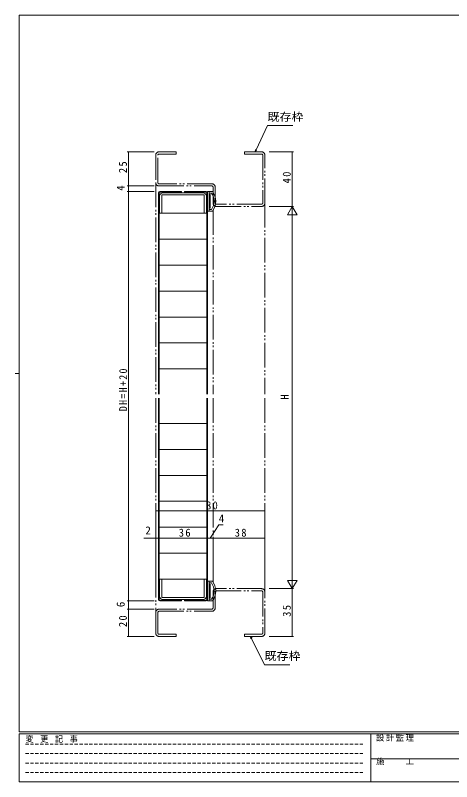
# Model space of a CAD drawing. Units: millimetres, scale not verified. Extents: x -594 to 199, y -420 to 144.
# Drawn here: x -594 to -274, y -420 to 141 of the extents above; entities that cross this region are included whole.
import ezdxf
from ezdxf.enums import TextEntityAlignment as Align

# ---------------------------------------------------------------- set-up
doc = ezdxf.new("R2010")
doc.units = ezdxf.units.MM
doc.header["$LTSCALE"] = 2
doc.linetypes.add('DASHED1', pattern=[1.8, 1.2, -0.6])
doc.linetypes.add('DOUBLE_CHAIN2', pattern=[12.8, 9, -1, 0.6, -0.6, 0.6, -1])
for name, color, linetype, lineweight in [('0-1_YKK_ZWAK', 7, 'Continuous', 9), ('0-3_YKK_11', 7, 'DOUBLE_CHAIN2', 9), ('0-4_YKK_12', 2, 'DOUBLE_CHAIN2', 9), ('0-6_YKK_13', 4, 'Continuous', 9), ('0-7_YKK_D', 6, 'Continuous', 9)]:
    doc.layers.add(name, color=color, linetype=linetype, lineweight=lineweight)
doc.styles.add('ＭＳ ゴシック', font='')
doc.styles.get('ＭＳ ゴシック').set_extended_font_data('MS Gothic')

msp = doc.modelspace()

# ---------------------------------------------------------------- linework, layer by layer
at = {"layer": '0-1_YKK_ZWAK'}
for p, q in [((-591.2, -383.6), (-591.2, 141.4)), ((178.8, 141.4), (-591.2, 141.4)), ((-594, -121.1), (-591.2, -121.1)), ((178.8, -383.6), (-591.2, -383.6)), ((-591.2, -420), (-591.2, -385)), ((141, -385), (-591.2, -385)), ((-333.6, -385), (-333.6, -420)), ((-333.6, -403.199), (-204.8, -403.199)), ((-591.2, -420), (141, -420))]:
    msp.add_line(p, q, dxfattribs=at)
at = {"layer": '0-1_YKK_ZWAK', "linetype": 'DASHED1'}
for p, q in [((-586.601, -392.512), (-338.409, -392.512)), ((-586.601, -399.441), (-338.409, -399.441)), ((-586.601, -406.37), (-338.409, -406.37)), ((-586.601, -413.298), (-338.409, -413.298))]:
    msp.add_line(p, q, dxfattribs=at)
at = {"layer": '0-3_YKK_11'}
for p, q in [((-476.2, 41.4), (-488.7, 41.4)), ((-488.7, 39.8), (-476.2, 39.8)), ((-476.2, 39.8), (-476.2, 41.4)), ((-426.2, 41.4), (-426.2, 39.8)), ((-413.7, 41.4), (-426.2, 41.4)), ((-426.2, 39.8), (-413.7, 39.8)), ((-491.2, 38.9), (-491.2, 18.9)), ((-489.6, 18.9), (-489.6, 38.9)), ((-412.8, 38.9), (-412.8, 3.9)), ((-411.2, 3.9), (-411.2, 38.9)), ((-450.1, 18), (-488.7, 18)), ((-488.7, 16.4), (-450.1, 16.4)), ((-449.2, 15.5), (-449.2, 3.9)), ((-447.6, 3.9), (-447.6, 15.5)), ((-413.7, 3), (-446.7, 3)), ((-446.7, 1.4), (-413.7, 1.4)), ((-413.7, -278.6), (-446.7, -278.6)), ((-446.7, -280.2), (-413.7, -280.2)), ((-449.2, -281.1), (-449.2, -292.7)), ((-447.6, -292.7), (-447.6, -281.1)), ((-412.8, -281.1), (-412.8, -311.1)), ((-411.2, -311.1), (-411.2, -281.1)), ((-491.2, -296.1), (-491.2, -311.1)), ((-489.6, -311.1), (-489.6, -296.1)), ((-450.1, -293.6), (-488.7, -293.6)), ((-488.7, -295.2), (-450.1, -295.2)), ((-476.2, -312), (-488.7, -312)), ((-488.7, -313.6), (-476.2, -313.6)), ((-476.2, -313.6), (-476.2, -312)), ((-426.2, -312), (-426.2, -313.6)), ((-413.7, -312), (-426.2, -312)), ((-426.2, -313.6), (-413.7, -313.6))]:
    msp.add_line(p, q, dxfattribs=at)
at = {"layer": '0-3_YKK_11', "linetype": 'Continuous'}
for p, q in [((-456.6, 11.4), (-485.8, 11.4)), ((-488.3, 8.9), (-488.3, -3.6)), ((-486.7, -3.6), (-486.7, 9.8)), ((-486.7, 9.8), (-455.7, 9.8)), ((-455.7, 9.8), (-455.7, -3.6)), ((-454.1, -3.6), (-454.1, 8.9)), ((-488.3, -3.6), (-486.7, -3.6)), ((-455.7, -3.6), (-454.1, -3.6)), ((-488.3, -271.6), (-488.3, -284.1)), ((-486.7, -271.6), (-488.3, -271.6)), ((-486.7, -285), (-486.7, -271.6)), ((-455.7, -271.6), (-455.7, -285)), ((-454.1, -271.6), (-455.7, -271.6)), ((-454.1, -284.1), (-454.1, -271.6)), ((-455.7, -285), (-486.7, -285)), ((-485.8, -286.6), (-456.6, -286.6))]:
    msp.add_line(p, q, dxfattribs=at)
at = {"layer": '0-3_YKK_11'}
for centre, radius, start, end in [((-488.7, 38.9), 2.5, 90, 180), ((-488.7, 38.9), 0.9, 90, 180), ((-413.7, 38.9), 2.5, 0, 90), ((-413.7, 38.9), 0.9, 0, 90), ((-488.7, 18.9), 2.5, 180, 270), ((-488.7, 18.9), 0.9, 180, 270), ((-450.1, 15.5), 2.5, 0, 90), ((-450.1, 15.5), 0.9, 0, 90), ((-446.7, 3.9), 2.5, 180, 270), ((-446.7, 3.9), 0.9, 180, 270), ((-413.7, 3.9), 0.9, 270, 0), ((-413.7, 3.9), 2.5, 270, 0), ((-446.7, -281.1), 2.5, 90, 180), ((-446.7, -281.1), 0.9, 90, 180), ((-413.7, -281.1), 2.5, 0, 90), ((-413.7, -281.1), 0.9, 0, 90), ((-488.7, -296.1), 2.5, 90, 180), ((-488.7, -296.1), 0.9, 90, 180), ((-450.1, -292.7), 0.9, 270, 0), ((-450.1, -292.7), 2.5, 270, 0), ((-488.7, -311.1), 2.5, 180, 270), ((-488.7, -311.1), 0.9, 180, 270), ((-413.7, -311.1), 2.5, 270, 0), ((-413.7, -311.1), 0.9, 270, 0)]:
    msp.add_arc(centre, radius, start, end, dxfattribs=at)
at = {"layer": '0-3_YKK_11', "linetype": 'Continuous'}
for centre, start, end in [((-485.8, 8.9), 90, 179.99998), ((-456.6, 8.9), 0, 89.99998), ((-485.8, -284.1), 180, 269.99998), ((-456.6, -284.1), 270, 359.99998)]:
    msp.add_arc(centre, 2.5, start, end, dxfattribs=at)
at = {"layer": '0-4_YKK_12'}
for p, q in [((-491.2, 18.9), (-491.2, -136.1)), ((-411.2, 3.9), (-411.2, -136.1)), ((-449.2, -1.317), (-449.2, -136.1)), ((-491.2, -139.1), (-491.2, -296.1)), ((-449.2, -139.1), (-449.2, -273.883)), ((-411.2, -139.1), (-411.2, -281.1))]:
    msp.add_line(p, q, dxfattribs=at)
at = {"layer": '0-6_YKK_13'}
for p, q in [((-489.2, -136.1), (-489.2, 11.4)), ((-488.6, 11.8), (-488.6, -136.1)), ((-472.3, 11.8), (-488.6, 11.8)), ((-488.2, 12.4), (-472.3, 12.4)), ((-472.3, 12.4), (-472.3, 11.8)), ((-454.2, 12.4), (-470.1, 12.4)), ((-470.1, 12.4), (-470.1, 11.8)), ((-470.1, 11.8), (-453.8, 11.8)), ((-453.8, 11.8), (-453.8, -136.1)), ((-453.2, 12.4), (-449.7, 12.4)), ((-453.2, 12.4), (-453.2, -2)), ((-453.2, -136.1), (-453.2, 11.4)), ((-452, -2), (-452, 12.4)), ((-450.301, 11.2), (-452, 11.2)), ((-451.4, 10.2), (-452, 10.2)), ((-452, 10.2), (-452, 0.2)), ((-451.4, 0.2), (-451.4, 10.2)), ((-452, 0.2), (-451.4, 0.2)), ((-488.6, -3.6), (-453.8, -3.6)), ((-453.2, -2), (-449.7, -2)), ((-450.301, -0.8), (-452, -0.8)), ((-488.6, -22.6), (-454.1, -22.6)), ((-488.6, -41.6), (-453.8, -41.6)), ((-488.6, -60.6), (-454.1, -60.6)), ((-488.6, -79.6), (-454.1, -79.6)), ((-488.6, -98.6), (-454.1, -98.6)), ((-488.6, -117.6), (-454.1, -117.6)), ((-489.2, -286.6), (-489.2, -139.1)), ((-488.6, -139.1), (-488.6, -287)), ((-453.8, -139.1), (-453.8, -287)), ((-453.2, -286.6), (-453.2, -139.1)), ((-488.6, -157.6), (-453.8, -157.6)), ((-488.6, -176.6), (-453.8, -176.6)), ((-488.6, -195.6), (-453.8, -195.6)), ((-488.6, -214.6), (-453.8, -214.6)), ((-488.6, -233.6), (-453.8, -233.6)), ((-488.6, -252.6), (-453.8, -252.6)), ((-488.6, -271.6), (-453.8, -271.6)), ((-453.2, -273.2), (-449.7, -273.2)), ((-453.2, -287.6), (-453.2, -273.2)), ((-452, -273.2), (-452, -287.6)), ((-450.301, -274.4), (-452, -274.4)), ((-451.4, -275.4), (-452, -275.4)), ((-452, -275.4), (-452, -285.4)), ((-451.4, -285.4), (-451.4, -275.4)), ((-452, -285.4), (-451.4, -285.4)), ((-488.6, -287), (-472.3, -287)), ((-472.3, -287.6), (-488.2, -287.6)), ((-472.3, -287), (-472.3, -287.6)), ((-470.1, -287), (-470.1, -287.6)), ((-453.8, -287), (-470.1, -287)), ((-470.1, -287.6), (-454.2, -287.6)), ((-453.2, -287.6), (-449.7, -287.6)), ((-450.301, -286.4), (-452, -286.4))]:
    msp.add_line(p, q, dxfattribs=at)
for centre, radius, start, end in [((-488.2, 11.4), 1, 90, 180), ((-454.2, 11.4), 1, 0, 90), ((-458.818, 5.2), 11.618, 321.70372, 38.29626), ((-458.818, 5.2), 10.418, 324.83546, 35.16452), ((-458.818, -280.4), 10.418, 324.83546, 35.16452), ((-458.818, -280.4), 11.618, 321.70372, 38.29626), ((-488.2, -286.6), 1, 180, 270), ((-454.2, -286.6), 1, 270, 0)]:
    msp.add_arc(centre, radius, start, end, dxfattribs=at)
at = {"layer": '0-7_YKK_D'}
for p, q in [((-417.725, 42.938), (-409.405, 60.593)), ((-409.405, 60.593), (-390.705, 60.593)), ((-492.2, 41.4), (-512.2, 41.4)), ((-511.2, 16.4), (-511.2, 41.4)), ((-418.45, 41.4), (-418.137, 43.132)), ((-418.45, 41.4), (-417.725, 42.938)), ((-417.313, 42.744), (-418.45, 41.4)), ((-408.2, 41.4), (-390.2, 41.4)), ((-391.2, 41.4), (-391.2, 1.4)), ((-492.2, 16.4), (-512.2, 16.4)), ((-492.2, 16.4), (-512.2, 16.4)), ((-492.2, 12.4), (-512.2, 12.4)), ((-492.2, 12.4), (-512.2, 12.4)), ((-511.2, 16.4), (-511.2, 12.4)), ((-511.2, 12.4), (-511.2, -287.6)), ((-408.2, 1.4), (-390.2, 1.4)), ((-408.2, 1.4), (-390.2, 1.4)), ((-391.2, 1.4), (-394.7, -4.662)), ((-391.2, 1.4), (-391.2, -10.724)), ((-391.2, 1.4), (-387.7, -4.662)), ((-394.7, -4.662), (-387.7, -4.662)), ((-391.2, -5.6), (-391.2, -271.6)), ((-491.2, -268.6), (-491.2, -220.6)), ((-491.2, -221.6), (-411.2, -221.6)), ((-411.2, -268.6), (-411.2, -220.6)), ((-451.2, -241.6), (-445.034, -231.879)), ((-445.034, -231.879), (-441.834, -231.879)), ((-491.2, -268.6), (-491.2, -240.6)), ((-489.2, -268.6), (-489.2, -240.6)), ((-489.2, -268.6), (-489.2, -240.6)), ((-453.2, -268.6), (-453.2, -240.6)), ((-453.2, -268.6), (-453.2, -240.6)), ((-449.2, -268.6), (-449.2, -240.6)), ((-449.2, -268.6), (-449.2, -240.6)), ((-411.2, -268.6), (-411.2, -240.6)), ((-489.2, -241.6), (-487.5, -241.6)), ((-489.2, -241.6), (-453.2, -241.6)), ((-453.2, -241.6), (-449.2, -241.6)), ((-449.2, -241.6), (-411.2, -241.6)), ((-391.2, -278.6), (-391.2, -266.476)), ((-387.7, -272.538), (-394.7, -272.538)), ((-391.2, -278.6), (-394.7, -272.538)), ((-391.2, -278.6), (-387.7, -272.538)), ((-408.2, -278.6), (-390.2, -278.6)), ((-408.2, -278.6), (-390.2, -278.6)), ((-391.2, -278.6), (-391.2, -313.6)), ((-492.2, -287.6), (-512.2, -287.6)), ((-492.2, -287.6), (-512.2, -287.6)), ((-511.2, -287.6), (-511.2, -293.6)), ((-492.2, -293.6), (-512.2, -293.6)), ((-492.2, -293.6), (-512.2, -293.6)), ((-511.2, -293.6), (-511.2, -313.6)), ((-492.2, -313.6), (-512.2, -313.6)), ((-421.762, -313.6), (-421.015, -315.127)), ((-421.762, -313.6), (-420.606, -314.927)), ((-421.424, -315.327), (-421.762, -313.6)), ((-408.2, -313.6), (-390.2, -313.6)), ((-421.015, -315.127), (-411.604, -334.364)), ((-411.604, -334.364), (-392.904, -334.364))]:
    msp.add_line(p, q, dxfattribs=at)
msp.add_lwpolyline([(-489.2, -241.6), (-491.2, -241.6), (-499.8, -241.6)], dxfattribs=at)
for centre, start, end in [((-511.2, 41.4), 90, 270), ((-511.2, 41.4), 270, 90), ((-391.2, 41.4), 90, 270), ((-391.2, 41.4), 270, 90), ((-511.2, 16.4), 90, 270), ((-511.2, 16.4), 90, 270), ((-511.2, 12.4), 90, 270), ((-511.2, 12.4), 90, 270), ((-511.2, 16.4), 270, 90), ((-511.2, 16.4), 270, 90), ((-511.2, 12.4), 270, 90), ((-511.2, 12.4), 270, 90), ((-491.2, -221.6), 0, 180), ((-491.2, -221.6), 180, 0), ((-411.2, -221.6), 0, 180), ((-411.2, -221.6), 180, 0), ((-491.2, -241.6), 0, 180), ((-491.2, -241.6), 180, 0), ((-489.2, -241.6), 0, 180), ((-489.2, -241.6), 0, 180), ((-489.2, -241.6), 180, 0), ((-489.2, -241.6), 180, 0), ((-453.2, -241.6), 0, 180), ((-453.2, -241.6), 0, 180), ((-453.2, -241.6), 180, 0), ((-453.2, -241.6), 180, 0), ((-449.2, -241.6), 0, 180), ((-449.2, -241.6), 0, 180), ((-449.2, -241.6), 180, 0), ((-449.2, -241.6), 180, 0), ((-411.2, -241.6), 0, 180), ((-411.2, -241.6), 180, 0), ((-511.2, -287.6), 90, 270), ((-511.2, -287.6), 90, 270), ((-511.2, -287.6), 270, 90), ((-511.2, -287.6), 270, 90), ((-511.2, -293.6), 90, 270), ((-511.2, -293.6), 90, 270), ((-511.2, -293.6), 270, 90), ((-511.2, -293.6), 270, 90), ((-511.2, -313.6), 90, 270), ((-511.2, -313.6), 270, 90), ((-391.2, -313.6), 90, 270), ((-391.2, -313.6), 270, 90)]:
    msp.add_arc(centre, 0.106, start, end, dxfattribs=at)

# ---------------------------------------------------------------- texts
at = {"layer": '0-1_YKK_ZWAK', "char_height": 4.399, "attachment_point": 7, "style": 'ＭＳ ゴシック'}
for s, insert in [('\\T1.22;\\W0.95;変\\~更\\~記\\~事', (-586.486, -391.447)), ('\\T1.17;設計監理', (-329.831, -390.533)), ('\\T1.17;施\u3000\u3000工', (-329.831, -407.854))]:
    msp.add_mtext(s, dxfattribs=dict(at, insert=insert))
at = {"layer": '0-7_YKK_D', "color": 7, "style": 'ＭＳ ゴシック', "width": 1.1}
for p in [(-409.288, 62.293), (-411.487, -332.663)]:
    msp.add_text('既存枠', height=5.865, dxfattribs=at).set_placement(p, align=Align.BOTTOM_LEFT)
at = {"layer": '0-7_YKK_D', "color": 7, "style": 'ＭＳ ゴシック'}
for s, p in [('4', (-512.2, 12.853)), ('H', (-392, -140.147)), ('6', (-512.2, -292.159))]:
    msp.add_text(s, height=5.865, rotation=90, dxfattribs=at).set_placement(p, align=Align.BOTTOM_LEFT)
for s, p in [('4', (-444.981, -231.879)), ('2', (-498.735, -240.6))]:
    msp.add_text(s, height=5.865, dxfattribs=at).set_placement(p, align=Align.BOTTOM_LEFT)
at = {"layer": '0-7_YKK_D', "color": 7, "char_height": 5.865, "attachment_point": 7, "rotation": 90, "style": 'ＭＳ ゴシック'}
for s, insert in [('\\T1.27;\\W0.95;25', (-512.2, 25.818)), ('\\T1.27;\\W0.95;40', (-392.2, 18.306)), ('\\T1.28;\\W0.9;DH=H+20', (-512, -148.54)), ('\\T1.27;\\W0.95;35', (-392.2, -299.17)), ('\\T1.27;\\W0.95;20', (-512.2, -306.743))]:
    msp.add_mtext(s, dxfattribs=dict(at, insert=insert))
at = {"layer": '0-7_YKK_D', "color": 7, "char_height": 5.865, "attachment_point": 7, "style": 'ＭＳ ゴシック'}
for s, insert in [('\\T1.27;\\W0.95;80', (-454.331, -220.6)), ('\\T1.27;\\W0.95;36', (-474.282, -240.6)), ('\\T1.27;\\W0.95;38', (-433.294, -240.6))]:
    msp.add_mtext(s, dxfattribs=dict(at, insert=insert))

doc.saveas('drawing.dxf')
